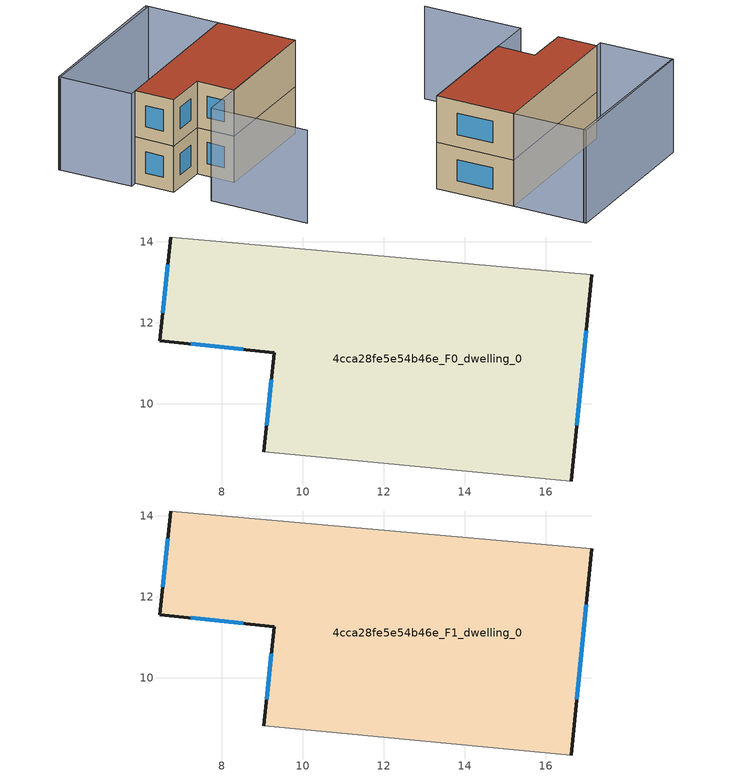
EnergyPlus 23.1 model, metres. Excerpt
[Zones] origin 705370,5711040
4cca28fe5e54b46e_F0_dwelling_0
 floor ground (EU_floor_Construction): 17.14,13.18 16.62,8.1 9.04,8.81 9.3,11.26 6.47,11.56 6.74,14.12 z0
 wall outside (EU_wall_Construction): 16.62,8.1 17.14,13.18 / 6.74,14.12 6.47,11.56 9.3,11.26 9.04,8.81 z0:3
 wall adiabatic (EU_wall_Construction): 17.14,13.18 6.74,14.12 / 9.04,8.81 16.62,8.1 z0:3
 window (EU_Window_Construction): 16.76,9.47 17,11.81 / 9.23,10.6 9.11,9.47 / 7.23,11.48 8.54,11.34 / 6.67,13.43 6.54,12.25 z0.81:2.19
4cca28fe5e54b46e_F1_dwelling_0
 floor to 4cca28fe5e54b46e_F0_dwelling_0 (EU_floor_Construction): 17.13,13.18 16.62,8.1 9.04,8.81 9.3,11.26 6.47,11.56 6.74,14.12 z3
 wall outside (EU_wall_Construction): 16.62,8.1 17.14,13.18 / 6.74,14.12 6.47,11.56 9.3,11.26 9.04,8.81 z3:6
 wall adiabatic (EU_wall_Construction): 17.14,13.18 6.74,14.12 / 9.04,8.81 16.62,8.1 z3:6
 window (EU_Window_Construction): 16.76,9.47 17,11.81 / 9.23,10.6 9.11,9.47 / 7.23,11.48 8.54,11.34 / 6.67,13.43 6.54,12.25 z3.81:5.19
 roof outside (EU_roof_Construction): 16.62,8.1 17.14,13.18 6.74,14.12 6.47,11.56 9.3,11.26 9.04,8.81 z6
shading: 5.64,2.77 6.24,9.09 / 6.24,9.09 16.63,8.1 / 17.55,17.81 6.76,18.86 / 17.14,13.19 6.3,14.17 / 6.3,14.17 6.73,18.94 / 6.73,18.94 17.57,17.96 / 17.57,17.96 17.14,13.19 z0:6
[Building]
EU S2 Campaign: North Axis=0; Terrain=City; Solar Distribution=FullExterior
[Site:Location]
London: Latitude=51.5; Longitude=-0.5; Time Zone=0; Elevation=25
[SizingPeriod:WeatherFileDays]
AnnualSizingPeriod: Begin Month=1; Begin Day of Month=1; End Month=12; End Day of Month=31; Day of Week for Start Day=Monday; Use Weather File Daylight Saving Period=No; Use Weather File Rain and Snow Indicators=No
[MATERIAL]
EU_InternalMass_Material: Roughness=MediumRough; Thickness=0.1; Conductivity=1; Density=1800; Specific Heat=900; Thermal Absorptance=0.9; Solar Absorptance=0.7; Visible Absorptance=0.7
[MATERIAL:NOMASS] Roughness=MediumRough; Thermal Absorptance=0.9; Solar Absorptance=0.7; Visible Absorptance=0.7
Name | Thermal Resistance
EU_wall_NoMass | 0.555556
EU_roof_NoMass | 0.510204
EU_floor_NoMass | 1.68919
[WINDOWMATERIAL:SIMPLEGLAZINGSYSTEM]
EU_Window_SimpleGlazing: UFactor=3.96; Solar Heat Gain Coefficient=0.85; Visible Transmittance=0.85
[CONSTRUCTION]
EU_wall_Construction: EU_wall_NoMass
EU_roof_Construction: EU_roof_NoMass
EU_floor_Construction: EU_floor_NoMass
EU_Window_Construction: EU_Window_SimpleGlazing
EU_InternalMass_Construction: EU_InternalMass_Material
[ZONE] Type=1; Multiplier=1; Ceiling Height=autocalculate; Volume=138.461; Floor Area=autocalculate; Part of Total Floor Area=Yes
4cca28fe5e54b46e_F0_dwelling_0; 4cca28fe5e54b46e_F1_dwelling_0
[INTERNALMASS] Construction=EU_InternalMass_Construction; Surface Area=46.1536
Name | Zone or ZoneList
4cca28fe5e54b46e_F0_dwelling_0_EU_InternalMass | 4cca28fe5e54b46e_F0_dwelling_0
4cca28fe5e54b46e_F1_dwelling_0_EU_InternalMass | 4cca28fe5e54b46e_F1_dwelling_0
[OTHEREQUIPMENT] Fuel Type=Electricity; Design Level Calculation Method=Watts/Area; Power per Zone Floor Area=1; Fraction Latent=0; Fraction Radiant=0; Fraction Lost=0; Carbon Dioxide Generation Rate=0; EndUse Subcategory=EU_Step8_InternalGains
Name | Zone or ZoneList or Space or SpaceList | Schedule
EU_Step8_InternalGain_4cca28fe5e54b46e_F0_dwelling_0_f000 | 4cca28fe5e54b46e_F0_dwelling_0 | EU_Step8_GainSchedule_4cca28fe5e54b46e_F0_dwelling_0_f000
EU_Step8_InternalGain_4cca28fe5e54b46e_F1_dwelling_0_f000 | 4cca28fe5e54b46e_F1_dwelling_0 | EU_Step8_GainSchedule_4cca28fe5e54b46e_F1_dwelling_0_f000
[ZONEVENTILATION:DESIGNFLOWRATE] Schedule=EU_AlwaysOn; Design Flow Rate Calculation Method=AirChanges/Hour; Air Changes per Hour=0.48; Ventilation Type=Natural; Fan Pressure Rise=0; Fan Total Efficiency=1; Constant Term Coefficient=1; Temperature Term Coefficient=0; Velocity Term Coefficient=0; Velocity Squared Term Coefficient=0; Minimum Indoor Temperature=-100; Maximum Indoor Temperature=100; Delta Temperature=-100; Minimum Outdoor Temperature=-100; Maximum Outdoor Temperature=100; Maximum Wind Speed=40
Name | Zone or ZoneList or Space or SpaceList
EU_ConstantAir_4cca28fe5e54b46e_F0_dwelling_0 | 4cca28fe5e54b46e_F0_dwelling_0
EU_ConstantAir_4cca28fe5e54b46e_F1_dwelling_0 | 4cca28fe5e54b46e_F1_dwelling_0
[HVACTEMPLATE:THERMOSTAT] Constant Heating Setpoint=20; Constant Cooling Setpoint=50
EU_HeatOnly_4cca28fe5e54b46e_F0_dwelling_0; EU_HeatOnly_4cca28fe5e54b46e_F1_dwelling_0
[HVACTEMPLATE:ZONE:IDEALLOADSAIRSYSTEM] System Availability Schedule=EU_AlwaysOn; Maximum Heating Supply Air Temperature=50; Minimum Cooling Supply Air Temperature=13; Maximum Heating Supply Air Humidity Ratio=0.0156; Minimum Cooling Supply Air Humidity Ratio=0.0077; Heating Limit=NoLimit; Cooling Limit=NoLimit; Heating Availability Schedule=EU_AlwaysOn; Cooling Availability Schedule=EU_CoolingOff; Dehumidification Control Type=ConstantSensibleHeatRatio; Cooling Sensible Heat Ratio=0.7; Dehumidification Setpoint=60; Humidification Control Type=None; Humidification Setpoint=30; Outdoor Air Method=None; Outdoor Air Flow Rate per Person=0.00944; Outdoor Air Flow Rate per Zone Floor Area=0; Outdoor Air Flow Rate per Zone=0; Demand Controlled Ventilation Type=None; Outdoor Air Economizer Type=NoEconomizer; Heat Recovery Type=None; Sensible Heat Recovery Effectiveness=0.7; Latent Heat Recovery Effectiveness=0.65
Name | Template Thermostat
4cca28fe5e54b46e_F0_dwelling_0 | EU_HeatOnly_4cca28fe5e54b46e_F0_dwelling_0
4cca28fe5e54b46e_F1_dwelling_0 | EU_HeatOnly_4cca28fe5e54b46e_F1_dwelling_0
[SIZING:ZONE] Zone Cooling Design Supply Air Temperature Input Method=SupplyAirTemperature; Zone Cooling Design Supply Air Temperature=13; Zone Heating Design Supply Air Temperature Input Method=SupplyAirTemperature; Zone Heating Design Supply Air Temperature=50; Zone Cooling Design Supply Air Humidity Ratio=0.008; Zone Heating Design Supply Air Humidity Ratio=0.008; Cooling Design Air Flow Method=DesignDay; Cooling Design Air Flow Rate=0; Cooling Minimum Air Flow per Zone Floor Area=0.000762; Cooling Minimum Air Flow=0; Cooling Minimum Air Flow Fraction=0.2; Heating Design Air Flow Method=DesignDay; Heating Design Air Flow Rate=0; Heating Maximum Air Flow per Zone Floor Area=0.002032; Heating Maximum Air Flow=0.141576; Heating Maximum Air Flow Fraction=0.3; Account for Dedicated Outdoor Air System=No; Dedicated Outdoor Air System Control Strategy=NeutralSupplyAir; Dedicated Outdoor Air Low Setpoint Temperature for Design=autosize; Dedicated Outdoor Air High Setpoint Temperature for Design=autosize; Zone Load Sizing Method=Sensible Load Only No Latent Load; Zone Latent Cooling Design Supply Air Humidity Ratio Input Method=HumidityRatioDifference; Zone Cooling Design Supply Air Humidity Ratio Difference=0.005; Zone Latent Heating Design Supply Air Humidity Ratio Input Method=HumidityRatioDifference; Zone Humidification Design Supply Air Humidity Ratio Difference=0.005
4cca28fe5e54b46e_F0_dwelling_0; 4cca28fe5e54b46e_F1_dwelling_0
[SCHEDULE:CONSTANT]
Name | Hourly Value
EU_AlwaysOn | 1
EU_CoolingOff | 0
[SCHEDULE:FILE] Column Number=1; Rows to Skip at Top=0; Number of Hours of Data=8760; Column Separator=Comma; Interpolate to Timestep=No; Minutes per Item=60; Adjust Schedule for Daylight Savings=Yes
Name | File
EU_Step8_GainSchedule_4cca28fe5e54b46e_F0_dwelling_0_f000 | ../../schedules/4cca28fe5e54b46e/4cca28fe5e54b46e_F0_dwelling_0_f000_gain.csv
EU_Step8_GainSchedule_4cca28fe5e54b46e_F1_dwelling_0_f000 | ../../schedules/4cca28fe5e54b46e/4cca28fe5e54b46e_F1_dwelling_0_f000_gain.csv
